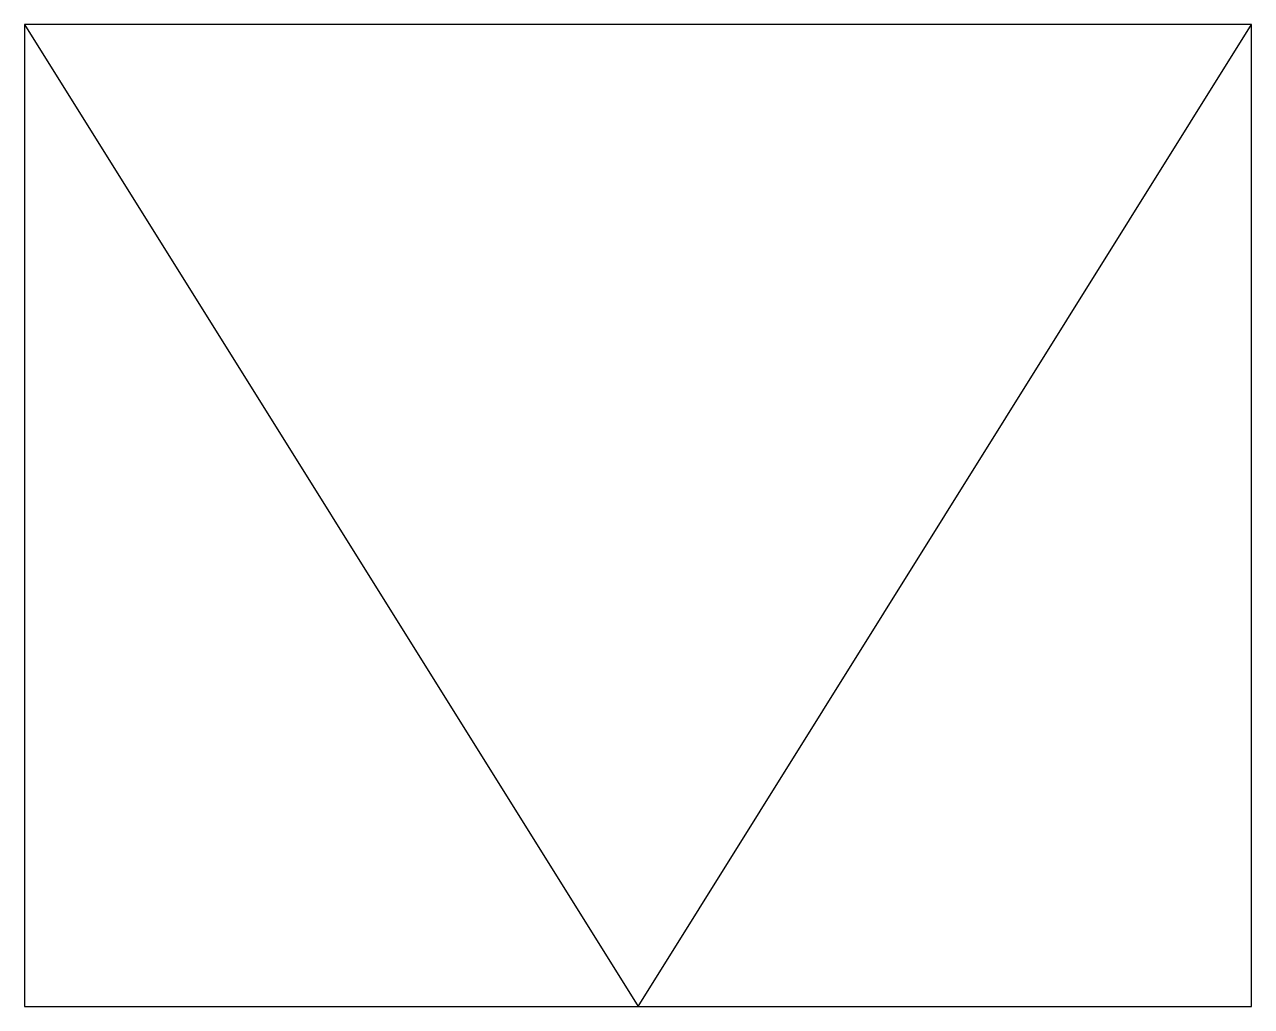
# Model space of a CAD drawing. Header units: metres. Extents: x 14 to 1014, y -782 to 18.
import ezdxf

# ---------------------------------------------------------------- set-up
doc = ezdxf.new("R2010")
doc.units = ezdxf.units.M

msp = doc.modelspace()

# ---------------------------------------------------------------- linework, layer by layer
for p, q in [((13.6, 18.28), (513.6, -781.72)), ((513.6, -781.72), (1013.6, 18.28))]:
    msp.add_line(p, q)
msp.add_lwpolyline([(13.6, -781.72), (1013.6, -781.72), (1013.6, 18.28), (13.6, 18.28)], close=True)

doc.saveas('drawing.dxf')
